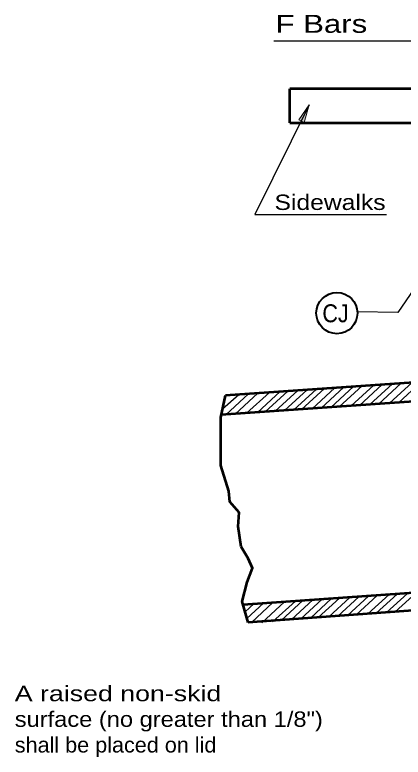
# Model space of a CAD drawing. Extents: x 90.4 to 125.8, y 0.5 to 22.5.
# Drawn here: x 109.11 to 112.14, y 11.49 to 17.28 of the extents above; entities that cross this region are included whole.
import ezdxf

# ---------------------------------------------------------------- set-up
doc = ezdxf.new("R2010")
doc.units = 0
doc.header["$LTSCALE"] = 0.048
for name, color, linetype, lineweight in [('1', 7, 'Continuous', 53), ('3', 7, 'Continuous', 13), ('4', 7, 'Continuous', 25)]:
    doc.layers.add(name, color=color, linetype=linetype, lineweight=lineweight)

msp = doc.modelspace()

# ---------------------------------------------------------------- hatches: boundary and pattern name
at = {"layer": '3'}
msp.add_hatch(color=256, dxfattribs=at).paths.add_polyline_path([(111.32558, 16.45758), (111.36775, 16.4375), (111.40692, 16.57392), (111.40692, 16.57392)])

# ---------------------------------------------------------------- linework, layer by layer
at = {"layer": '1'}
for p, q in [((114.821, 16.69933), (111.25542, 16.69933)), ((111.25542, 16.43475), (111.25542, 16.69933)), ((111.25542, 16.43475), (114.61942, 16.43475)), ((112.73592, 14.44608), (110.75525, 14.3095)), ((112.72792, 14.29608), (110.72167, 14.15667)), ((112.85342, 12.81283), (110.89167, 12.6775))]:
    msp.add_line(p, q, dxfattribs=at)
at = {"layer": '1', "lineweight": 35}
msp.add_line((111.25542, 16.69933), (114.821, 16.69933), dxfattribs=at)
at = {"layer": '1'}
for points in [[(112.73592, 14.44608), (112.863, 12.67867), (110.93075, 12.53808)], [(110.93075, 12.53808), (110.88433, 12.70367), (110.92408, 12.85375), (110.96383, 12.96208), (110.932, 13.03717), (110.87642, 13.12883), (110.85258, 13.28725), (110.8605, 13.39567), (110.789, 13.479), (110.78108, 13.56242), (110.7175, 13.7625), (110.7175, 14.06258), (110.7175, 14.13767), (110.75525, 14.3095)]]:
    msp.add_lwpolyline(points, dxfattribs=at)
at = {"layer": '3', "lineweight": 25}
for p, q in [((112.48008, 17.07008), (111.13275, 17.07008)), ((111.40692, 16.57392), (110.98417, 15.71875)), ((110.98417, 15.71875), (112.01033, 15.71875))]:
    msp.add_line(p, q, dxfattribs=at)
at = {"layer": '3'}
msp.add_lwpolyline([(111.32558, 16.45758), (111.36775, 16.4375), (111.40692, 16.57392), (111.40692, 16.57392)], close=True, dxfattribs=at)
at = {"layer": '3', "lineweight": 25}
msp.add_lwpolyline([(112.38433, 15.369), (112.09933, 14.95542), (111.78367, 14.961)], dxfattribs=at)
at = {"layer": '3', "lineweight": 40}
msp.add_circle((111.62358, 14.95075), 0.16035, dxfattribs=at)
at = {"layer": '4'}
for p, q in [((112.10375, 14.25267), (112.28108, 14.41475)), ((111.21433, 14.19092), (111.39225, 14.35342)), ((111.2875, 14.196), (111.46525, 14.3585)), ((111.34883, 14.20025), (111.52667, 14.36267)), ((111.42992, 14.20592), (111.60767, 14.36825)), ((111.49983, 14.21075), (111.6775, 14.37308)), ((111.57608, 14.216), (111.75375, 14.37833)), ((111.64283, 14.22067), (111.8205, 14.383)), ((111.73558, 14.22708), (111.91317, 14.38933)), ((111.79958, 14.23158), (111.97717, 14.39375)), ((111.88067, 14.23717), (112.05817, 14.39933)), ((111.948, 14.24183), (112.12542, 14.404)), ((112.03333, 14.24783), (112.21067, 14.40992)), ((110.73225, 14.20467), (110.85933, 14.31667)), ((110.75617, 14.15908), (110.93433, 14.32183)), ((110.82875, 14.16417), (111.00683, 14.32683)), ((110.91925, 14.17042), (111.09725, 14.33308)), ((111.004, 14.17633), (111.182, 14.33892)), ((111.06342, 14.18042), (111.24133, 14.343)), ((111.14125, 14.18583), (111.31917, 14.34842)), ((111.55975, 12.58383), (111.72517, 12.735)), ((111.62992, 12.58892), (111.795, 12.73983)), ((111.7065, 12.5945), (111.87125, 12.74508)), ((111.7735, 12.59942), (111.938, 12.74967)), ((111.86658, 12.60617), (112.03067, 12.75608)), ((111.93092, 12.61083), (112.09458, 12.7605)), ((112.01225, 12.61675), (112.17567, 12.76608)), ((112.07983, 12.62167), (112.24292, 12.77067)), ((110.90725, 12.62208), (110.97683, 12.68333)), ((110.92192, 12.56983), (111.05183, 12.6885)), ((110.95617, 12.53992), (111.12433, 12.6935)), ((111.03675, 12.53708), (111.21475, 12.69975)), ((111.1215, 12.543), (111.2995, 12.70558)), ((111.19175, 12.55708), (111.35883, 12.70975)), ((111.27, 12.56275), (111.43667, 12.71508)), ((111.34333, 12.56808), (111.50967, 12.72008)), ((111.41675, 12.57342), (111.58275, 12.72517)), ((111.47842, 12.57792), (111.64417, 12.72942))]:
    msp.add_line(p, q, dxfattribs=at)

# ---------------------------------------------------------------- texts
at = {"layer": '3'}
for s, height, width, p in [('F Bars', 0.14, 1.3, (111.144, 17.13633)), ('Sidewalks', 0.12, 1.2, (111.13683, 15.75508)), ('CJ', 0.14, 0.9, (111.51033, 14.8795)), ('A raised non-skid', 0.12, 1.3, (109.10967, 11.92517)), ('surface (no greater than 1/8")', 0.12, 1.15, (109.10967, 11.72517)), ('shall be placed on lid', 0.12, 1.05, (109.10967, 11.52517))]:
    msp.add_text(s, height=height, dxfattribs=dict(at, width=width)).set_placement(p)

doc.saveas('drawing.dxf')
